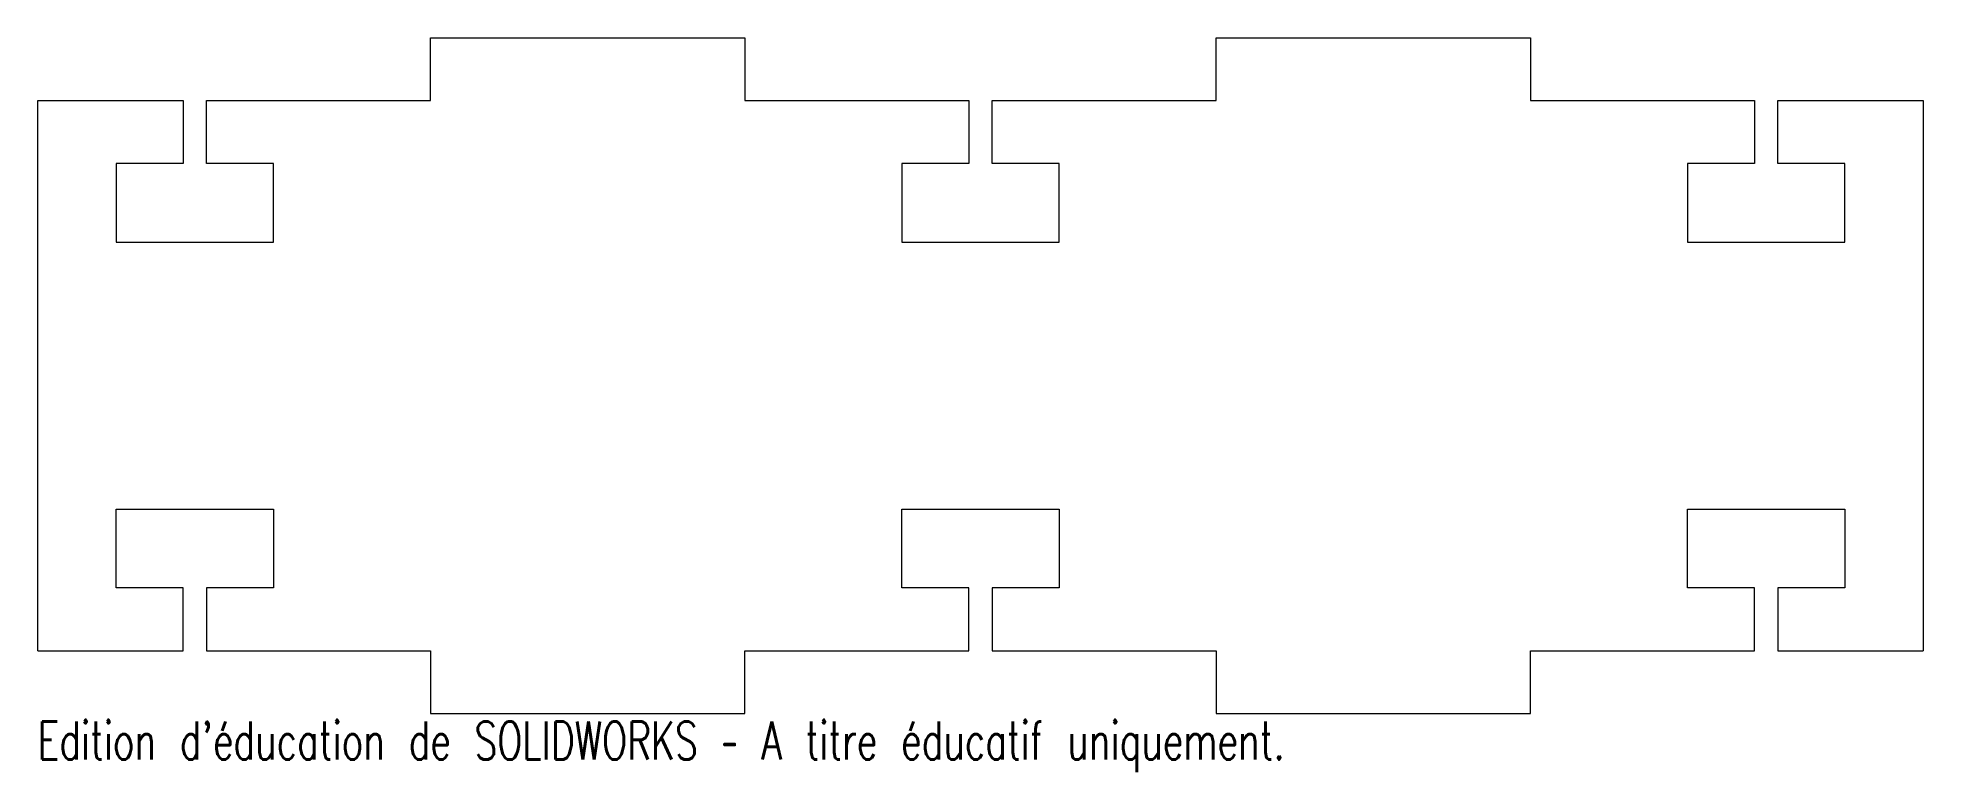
# Model space of a CAD drawing. Header units: millimetres. Extents: x 0 to 240, y -50 to 43.
import ezdxf

# ---------------------------------------------------------------- set-up
doc = ezdxf.new("R2010")
doc.units = ezdxf.units.MM
doc.styles.add('SLDTEXTSTYLE0', font='TXT', dxfattribs={"width": 0.7, "bigfont": 'bigfont'})

msp = doc.modelspace()

# ---------------------------------------------------------------- linework, layer by layer
at = {"color": 7, "linetype": 'Continuous', "lineweight": 15}
for p, q in [((50, 43), (90, 43)), ((50, 35), (50, 43)), ((90, 43), (90, 35)), ((150, 43), (190, 43)), ((150, 35), (150, 43)), ((190, 43), (190, 35)), ((0, 35), (18.5, 35)), ((0, -35), (0, 35)), ((18.5, 35), (18.5, 27)), ((21.5, 35), (50, 35)), ((21.5, 27), (21.5, 35)), ((90, 35), (118.5, 35)), ((118.5, 35), (118.5, 27)), ((121.5, 35), (150, 35)), ((121.5, 27), (121.5, 35)), ((190, 35), (218.5, 35)), ((218.5, 35), (218.5, 27)), ((221.5, 35), (240, 35)), ((221.5, 27), (221.5, 35)), ((240, 35), (240, -35)), ((10, 27), (10, 17)), ((18.5, 27), (10, 27)), ((30, 27), (21.5, 27)), ((30, 17), (30, 27)), ((110, 27), (110, 17)), ((118.5, 27), (110, 27)), ((130, 27), (121.5, 27)), ((130, 17), (130, 27)), ((210, 27), (210, 17)), ((218.5, 27), (210, 27)), ((230, 27), (221.5, 27)), ((230, 17), (230, 27)), ((10, 17), (30, 17)), ((110, 17), (130, 17)), ((210, 17), (230, 17)), ((10, -27), (10, -17)), ((10, -17), (30, -17)), ((30, -17), (30, -27)), ((110, -27), (110, -17)), ((110, -17), (130, -17)), ((130, -17), (130, -27)), ((210, -27), (210, -17)), ((210, -17), (230, -17)), ((230, -17), (230, -27)), ((18.5, -27), (10, -27)), ((18.5, -35), (18.5, -27)), ((30, -27), (21.5, -27)), ((21.5, -27), (21.5, -35)), ((118.5, -27), (110, -27)), ((118.5, -35), (118.5, -27)), ((130, -27), (121.5, -27)), ((121.5, -27), (121.5, -35)), ((218.5, -27), (210, -27)), ((218.5, -35), (218.5, -27)), ((230, -27), (221.5, -27)), ((221.5, -27), (221.5, -35)), ((0, -35), (18.5, -35)), ((21.5, -35), (50, -35)), ((50, -35), (50, -43)), ((90, -43), (90, -35)), ((90, -35), (118.5, -35)), ((121.5, -35), (150, -35)), ((150, -35), (150, -43)), ((190, -43), (190, -35)), ((190, -35), (218.5, -35)), ((221.5, -35), (240, -35)), ((50, -43), (90, -43)), ((150, -43), (190, -43))]:
    msp.add_line(p, q, dxfattribs=at)

# ---------------------------------------------------------------- texts
at = {"color": 7, "linetype": 'Continuous', "insert": (0, -44.02), "char_height": 4.8336, "attachment_point": 1, "style": 'SLDTEXTSTYLE0'}
msp.add_mtext("Edition d'éducation de SOLIDWORKS – A titre éducatif uniquement.", dxfattribs=at)

doc.saveas('drawing.dxf')
